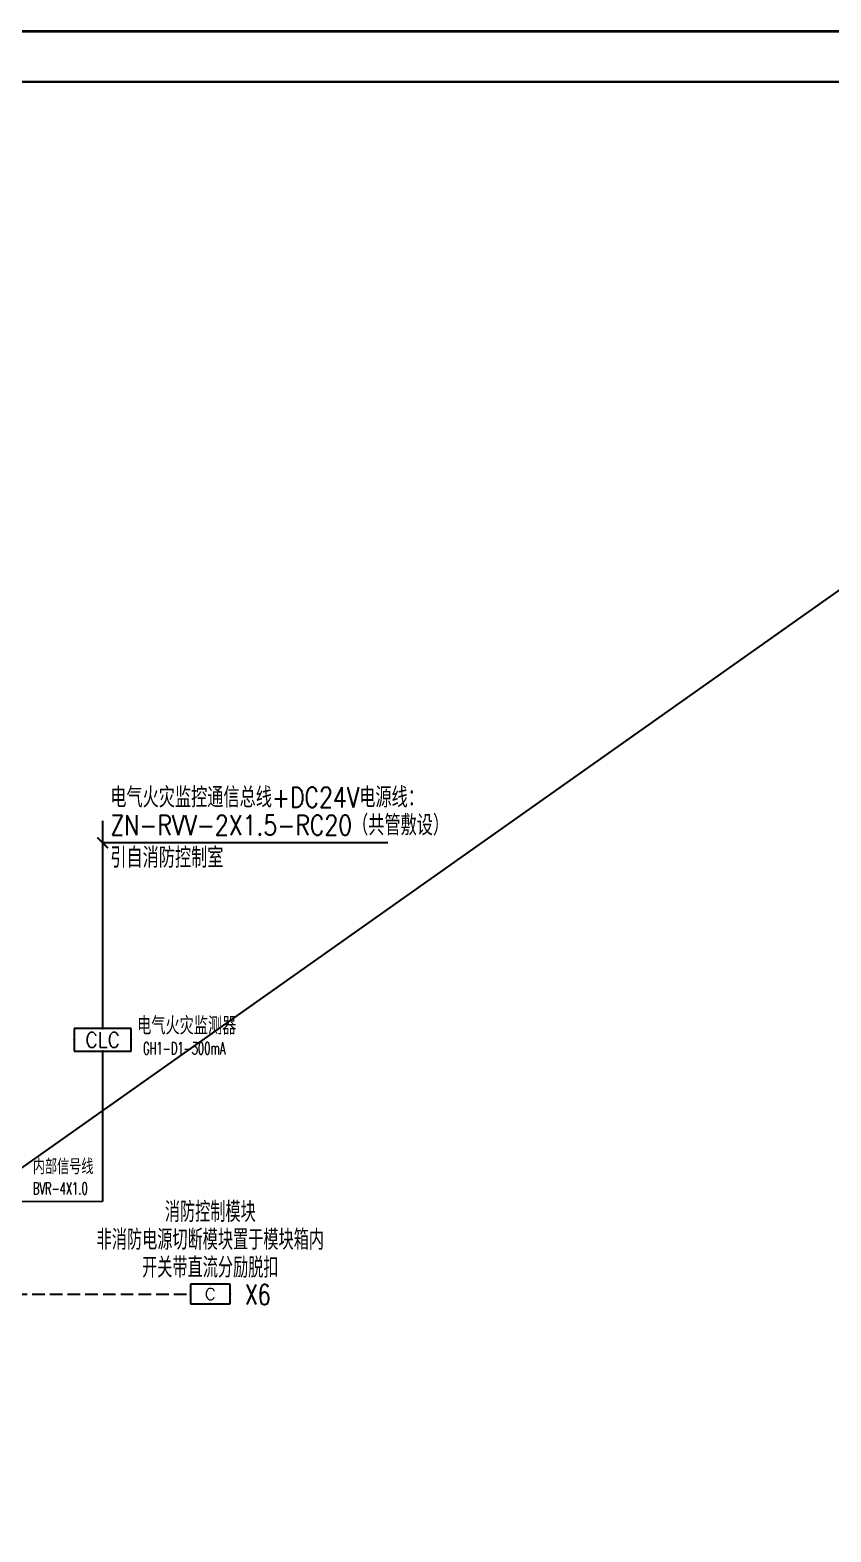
# Model space of a CAD drawing. Extents: x -1396510 to 1250330, y -1892470 to 1623980.
# Drawn here: x -839261 to -823408, y -1331850 to -1302125 of the extents above; entities that cross this region are included whole.
import ezdxf
from ezdxf.enums import TextEntityAlignment as Align

# ---------------------------------------------------------------- set-up
doc = ezdxf.new("R2010")
doc.units = 0
doc.header["$LTSCALE"] = 1000
doc.header["$MEASUREMENT"] = 0
doc.linetypes.add('DASH', pattern=[0.35, 0.25, -0.1])
doc.layers.get('Defpoints').update_dxf_attribs({"color": 210})
for name, color, linetype in [('0-cxFrame', 155, 'Continuous'), ('EQUIP-消防', 3, 'Continuous'), ('电气系统图', 7, 'Continuous')]:
    doc.layers.add(name, color=color, linetype=linetype)
doc.layers.add('0-cxText', color=131, linetype='Continuous', lineweight=25)
doc.layers.add('A-云线2', color=3, linetype='Continuous', plot=False)
doc.styles.add('_TEL_DIM', font='SIMPLEX', dxfattribs={"width": 0.8, "height": 3.5, "bigfont": 'HZTXT'})
doc.styles.add('cx_tuming', font='simhei.ttf')
doc.styles.add('cx_tuqian1', font='')
doc.styles.add('黑体', font='simhei.ttf', dxfattribs={"height": 12})
doc.styles.get('cx_tuqian1').set_extended_font_data('SimSun')

# ---------------------------------------------------------------- blocks, each defined once
blk = doc.blocks.new('TK22.A1 L(Dragon)')
at = {"layer": '0-cxFrame', "color": 7, "const_width": 0.5}
blk.add_lwpolyline([(0, 0), (-841, 0), (-841, 594), (0, 594)], close=True, dxfattribs=at)
at = {"layer": '0-cxFrame', "const_width": 0.5}
blk.add_lwpolyline([(-80, 10), (-821, 10), (-821, 584), (-80, 584)], close=True, dxfattribs=at)
at = {"style": '黑体', "flags": 4}
blk.add_attdef('图幅', text='', height=3.3, dxfattribs=at).set_placement((-40, 3), align=Align.RIGHT)
at = {"layer": '0-cxText', "flags": 4}
for tag, height, style, p in [('建设单位', 3.5, 'cx_tuming', (-45, 240)), ('项目名称', 3.5, 'cx_tuming', (-45, 210)), ('子项名称', 3.5, 'cx_tuming', (-45, 180)), ('工程编号', 3.3, 'cx_tuqian1', (-35, 165)), ('图名1', 3.5, 'cx_tuming', (-45, 87)), ('图名2', 3.5, 'cx_tuming', (-45, 79)), ('图名3', 3.5, 'cx_tuming', (-45, 71)), ('出图日期', 3.3, 'cx_tuqian1', (-39, 60)), ('专业', 3.3, 'cx_tuqian1', (-55, 52)), ('图号', 3.3, 'cx_tuqian1', (-55, 44)), ('版次', 3.3, 'cx_tuqian1', (-20, 44))]:
    blk.add_attdef(tag, text='', height=height, dxfattribs=dict(at, style=style)).set_placement(p, align=Align.MIDDLE)
at = {"layer": 'Defpoints', "color": 6, "flags": 4}
for tag, height, style, p in [('tufu', 3.3, '黑体', (-12, 12)), ('dwfname', 4, 'cx_tuqian1', (-80, 3))]:
    blk.add_attdef(tag, text='', height=height, dxfattribs=dict(at, style=style)).set_placement(p, align=Align.RIGHT)
blk = doc.blocks.new('A$C5D577B06')
at = {"layer": '电气系统图', "color": 3}
for p, q in [((1125, 450), (0, 450)), ((0, 450), (0, 0)), ((1125, 0), (1125, 450)), ((0, 0), (1125, 0))]:
    blk.add_line(p, q, dxfattribs=at)
for p in [(562, 450), (0, 225), (562, 0), (1125, 225)]:
    blk.add_point(p, dxfattribs=at)
at = {"layer": '电气系统图', "color": 3, "style": '_TEL_DIM'}
blk.add_attdef('RCD', text='', height=300, dxfattribs=at).set_placement((562, 225), align=Align.MIDDLE_CENTER)
at = {"layer": '电气系统图', "color": 3, "style": '_TEL_DIM', "flags": 1}
blk.add_attdef('A', text='', height=0.015, dxfattribs=at).set_placement((562, 0), align=Align.MIDDLE_CENTER)
blk = doc.blocks.new('$equip$00001927')
for p, q in [((0.65, 0.65), (-0.65, 0.65)), ((-0.65, 0.65), (-0.65, 0)), ((0.65, 0), (0.65, 0.65)), ((-0.65, 0), (0.65, 0))]:
    blk.add_line(p, q)
for p in [(0, 0.65), (-0.65, 0.325), (0, 0), (0.65, 0.325)]:
    blk.add_point(p)
at = {"color": 7, "style": '_TEL_DIM'}
blk.add_attdef('$TEXT$', text='', height=0.34, dxfattribs=at).set_placement((0.006, 0.343), align=Align.MIDDLE_CENTER)
at = {"color": 7, "style": '_TEL_DIM', "flags": 1}
blk.add_attdef('A', text='', height=0.00002, dxfattribs=at).set_placement((0, 0), align=Align.MIDDLE_CENTER)

msp = doc.modelspace()

# ---------------------------------------------------------------- linework, layer by layer
at = {"layer": 'A-云线2'}
msp.add_line((-891680, -1361550), (-807580, -1302150), dxfattribs=at)
at = {"layer": '电气系统图'}
msp.add_line((-832179.7, -1318211.9), (-837822.7, -1318212), dxfattribs=at)
at = {"layer": '电气系统图', "linetype": 'DASH'}
msp.add_line((-859866.4, -1327141.5), (-836082.8, -1327141.6), dxfattribs=at)
at = {"layer": '电气系统图', "const_width": 35}
for points in [[(-837822.7, -1317775.8), (-837822.7, -1321886.7)], [(-837928.8, -1318105.9), (-837716.7, -1318318)], [(-837822.7, -1322336.7), (-837822.7, -1325311.8)], [(-847740.1, -1325311.8), (-837822.7, -1325311.8)]]:
    msp.add_lwpolyline(points, dxfattribs=at)

# ---------------------------------------------------------------- block references
at = {"layer": '0-cxFrame', "xscale": 100, "yscale": 100, "zscale": 100}
msp.add_blockref('TK22.A1 L(Dragon)', (-807580, -1361550), dxfattribs=at)
at = {"layer": 'EQUIP-消防'}
ref = msp.add_blockref('$equip$00001927', (-835692.8, -1327336.6), dxfattribs=dict(at, xscale=600, yscale=600, zscale=600))
ref.add_attrib('$TEXT$', 'C', dxfattribs={"layer": '0', "color": 7, "height": 225, "style": '_TEL_DIM', "width": 1.1}).set_placement((-835692.8, -1327141.6), align=Align.MIDDLE_CENTER)
at = {"layer": '电气系统图'}
ref = msp.add_blockref('A$C5D577B06', (-838385.2, -1322336.7), dxfattribs=at)
ref.add_attrib('RCD', 'CLC', dxfattribs={"color": 3, "height": 300, "style": '_TEL_DIM', "width": 0.9}).set_placement((-837822.7, -1322111.7), align=Align.MIDDLE_CENTER)

# ---------------------------------------------------------------- texts
at = {"layer": '电气系统图', "style": '_TEL_DIM'}
for s, height, width, p in [('电气火灾监控通信总线+DC24V电源线：', 400, 0.8, (-837672.7, -1317511.9)), ('ZN-RVV-2X1.5-RC20（共管敷设）', 400, 0.8, (-837672.7, -1318061.9)), ('引自消防控制室', 400, 0.8, (-837672.7, -1318704.8)), ('电气火灾监测器', 350, 0.8, (-837139.1, -1322005.9)), ('GH1-D1-300mA', 240, 0.6, (-837023.5, -1322398.2)), ('内部信号线', 300, 0.8, (-839205.7, -1324770.5)), ('BVR-4X1.0', 240, 0.6, (-839205.7, -1325170.5))]:
    msp.add_text(s, height=height, dxfattribs=dict(at, width=width)).set_placement(p)
at = {"layer": '电气系统图', "style": '_TEL_DIM', "width": 0.75}
for s, p in [('消防控制模块', (-835692.8, -1325716.2)), ('非消防电源切断模块置于模块箱内', (-835692.8, -1326266.2)), ('开关带直流分励脱扣', (-835692.8, -1326816.2)), ('X6', (-834754.2, -1327351))]:
    msp.add_text(s, height=400, dxfattribs=at).set_placement(p, align=Align.CENTER)

doc.saveas('drawing.dxf')
